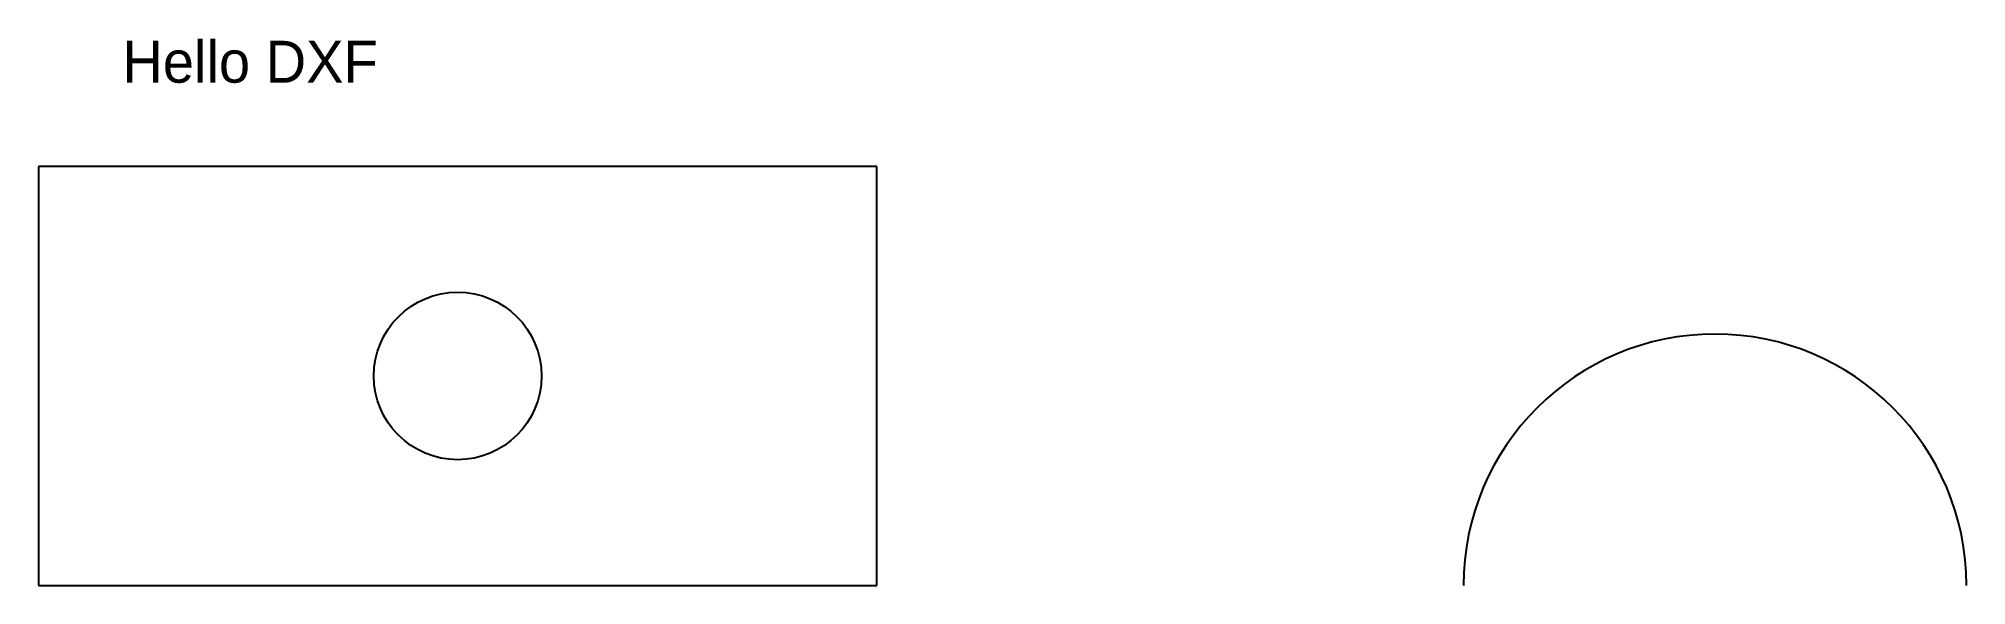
# Model space of a CAD drawing. Header units: millimetres. Extents: x 0 to 230, y 0 to 65.
import ezdxf

# ---------------------------------------------------------------- set-up
doc = ezdxf.new("R2010")
doc.units = ezdxf.units.MM

msp = doc.modelspace()

# ---------------------------------------------------------------- linework, layer by layer
for p, q in [((100, 50), (0, 50)), ((0, 50), (0, 0)), ((100, 0), (100, 50)), ((0, 0), (100, 0))]:
    msp.add_line(p, q)
msp.add_circle((50, 25), 10)
msp.add_arc((200, 0), 30, 0, 180)

# ---------------------------------------------------------------- texts
at = {"layer": 'TEXT'}
msp.add_text('Hello DXF', height=5, dxfattribs=at).set_placement((10, 60))

doc.saveas('drawing.dxf')
